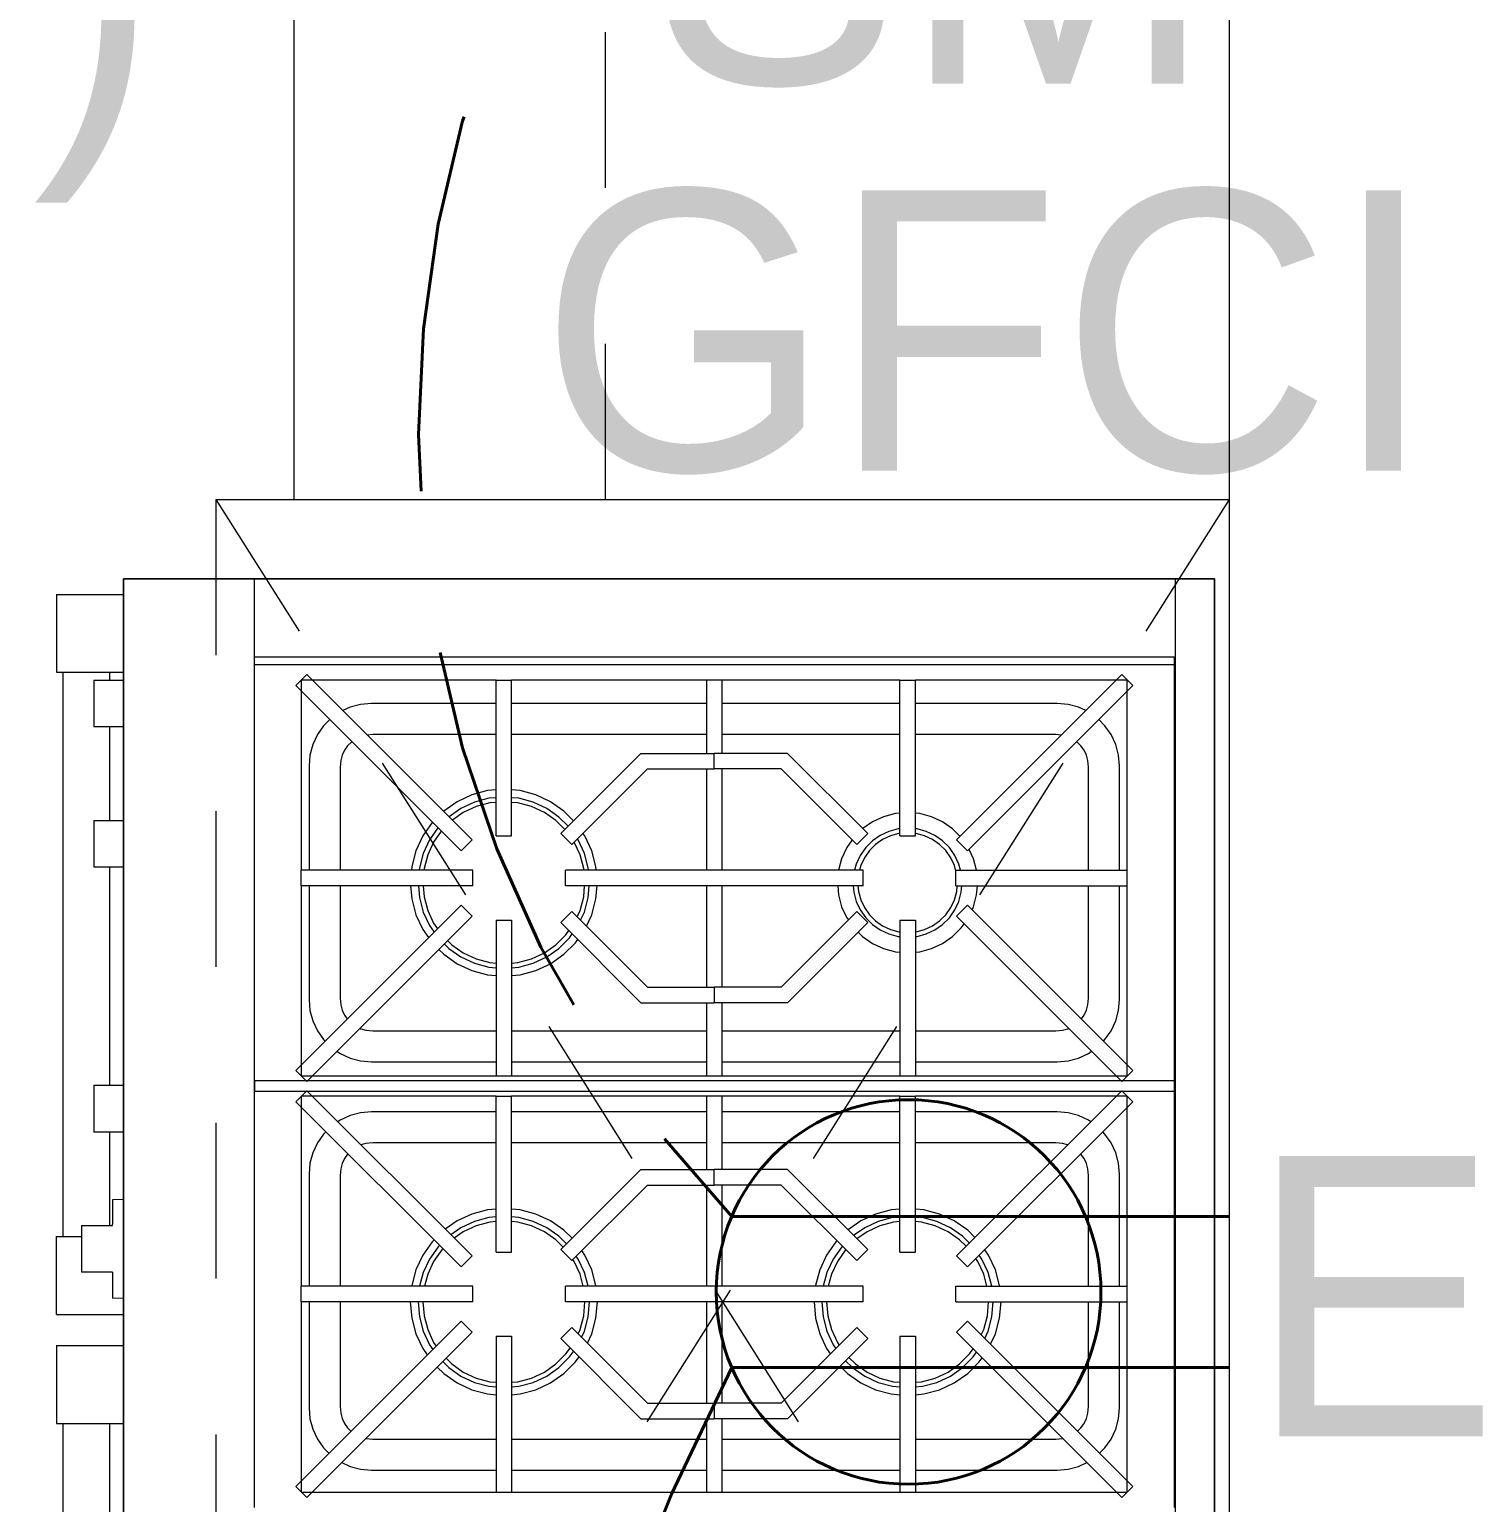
# Model space of a CAD drawing. Header units: metres. Extents: x 14 to 2416, y -346 to 476.
# Drawn here: x 45.782 to 46.714, y -154.247 to -153.301 of the extents above; entities that cross this region are included whole.
import ezdxf

# ---------------------------------------------------------------- set-up
doc = ezdxf.new("R2010")
doc.units = ezdxf.units.M
for name, pattern in [('0', [0]), ('CONTINUA', [0]), ('Dash Style-2', [0.694425, 0.48607, -0.208355]), ('DASHED', [0.75, 0.5, -0.25]), ('DASHED2', [0.375, 0.25, -0.125]), ('HIDDEN2', [0.1875, 0.125, -0.0625])]:
    doc.linetypes.add(name, pattern=pattern)
doc.layers.get('0').update_dxf_attribs({"linetype": '0', "lineweight": 20})
for name, color, linetype, lineweight in [('01a_Mobiliario', 250, 'Continuous', 0), ('A-ANNO-TEXT', 20, 'Continuous', 13), ('A-EQPM-OVHD', 253, 'DASHED2', 5), ('A-WALL', 250, 'Continuous', 20), ('baños', 251, 'Continuous', 0), ('E Salida TCorrientes', 24, 'CONTINUA', 40), ('E Tuberia Emp Piso', 24, 'Dash Style-2', 40), ('MOBILIARIOS', 252, 'Continuous', 0), ('PROYECCION', 9, 'DASHED', 0)]:
    doc.layers.add(name, color=color, linetype=linetype, lineweight=lineweight)
doc.styles.add('CENTURY GOTHIC', font='GOTHIC.TTF')
doc.styles.get("Standard").update_dxf_attribs({"font": 'arial.ttf', "height": 0.1875})

# ---------------------------------------------------------------- blocks, each defined once
blk = doc.blocks.new('PL BASE 1N NASAS 09')
at = {"layer": '01a_Mobiliario', "transparency": 33554684}
for p, q in [((-104.43107, -51.19972), (-104.43107, -52.36972)), ((-104.43107, -52.36972), (-103.83107, -52.36972))]:
    blk.add_line(p, q, dxfattribs=at)
at = {"layer": 'A-EQPM-OVHD', "linetype": 'HIDDEN2'}
blk.add_line((-104.23107, -52.36972), (-103.83107, -52.36972), dxfattribs=at)
at = {"layer": 'A-WALL'}
blk.add_line((-103.83107, -51.13972), (-103.83107, -54.9888), dxfattribs=at)
at = {"layer": 'PROYECCION', "color": 252, "linetype": 'DASHED', "ltscale": 0.1}
blk.add_line((-104.23107, -52.36972), (-104.23107, -51.19972), dxfattribs=at)
at = {"layer": 'baños', "linetype": 'Continuous'}
for tag, p in [('MODELNUMBER', (-121.6562, -54.82729)), ('TRADENAME', (-121.6562, -54.82733)), ('PRODUCT', (-121.6562, -54.82738)), ('MATERIAL', (-121.6562, -54.82742))]:
    blk.add_attdef(tag, p, '', height=0.0000254, rotation=359.99992, dxfattribs=at)
blk = doc.blocks.new('A$C3ed47c56')
at = {"layer": 'MOBILIARIOS'}
for p, q in [((0.043, 0.05092), (0.043, 0.98092)), ((0.043, 0.98092), (0.043, 0.05092)), ((0.718, 0.98092), (0.718, 0.05092)), ((0.743, 0.98092), (0.743, 0.05092)), ((0.743, 0.05092), (0.743, 0.98092)), ((0.004, 0.59292), (0.004, 0.91162)), ((0.034, 0.59292), (0.034, 0.74692)), ((0.127, 0.64692), (0.127, 0.37292)), ((0.717, 0.37292), (0.717, 0.64692)), ((0.15346, 0.63338), (0.16053, 0.64045)), ((0.25953, 0.52732), (0.15346, 0.63338)), ((0.157, 0.51492), (0.157, 0.63692)), ((0.157, 0.63692), (0.282, 0.63692)), ((0.2666, 0.53439), (0.16053, 0.64045)), ((0.282, 0.63692), (0.292, 0.63692)), ((0.282, 0.53692), (0.282, 0.63692)), ((0.292, 0.53692), (0.292, 0.63692)), ((0.292, 0.63692), (0.541, 0.63692)), ((0.417, 0.58992), (0.417, 0.63692)), ((0.427, 0.63692), (0.427, 0.58992)), ((0.541, 0.63692), (0.551, 0.63692)), ((0.541, 0.53692), (0.541, 0.63692)), ((0.551, 0.53692), (0.551, 0.63692)), ((0.551, 0.63692), (0.687, 0.63692)), ((0.5774, 0.53439), (0.68346, 0.64045)), ((0.58447, 0.52732), (0.69053, 0.63338)), ((0.69053, 0.63338), (0.68346, 0.64045)), ((0.687, 0.63692), (0.687, 0.51492)), ((0.18297, 0.61801), (0.18832, 0.62051)), ((0.18832, 0.62051), (0.19505, 0.62231)), ((0.19505, 0.62231), (0.202, 0.62292)), ((0.202, 0.62292), (0.282, 0.62292)), ((0.292, 0.62292), (0.417, 0.62292)), ((0.427, 0.62292), (0.541, 0.62292)), ((0.551, 0.62292), (0.642, 0.62292)), ((0.642, 0.62292), (0.64895, 0.62231)), ((0.64895, 0.62231), (0.65568, 0.62051)), ((0.65568, 0.62051), (0.66102, 0.61801)), ((0.16736, 0.60292), (0.17136, 0.60863)), ((0.17136, 0.60863), (0.17479, 0.61206)), ((0.66921, 0.61206), (0.67264, 0.60863)), ((0.67264, 0.60863), (0.67664, 0.60292)), ((0.16261, 0.58986), (0.16441, 0.5966)), ((0.16441, 0.5966), (0.16736, 0.60292)), ((0.18474, 0.59288), (0.18674, 0.59573)), ((0.18674, 0.59573), (0.18893, 0.59792)), ((0.19847, 0.60252), (0.19854, 0.60254)), ((0.19854, 0.60254), (0.20287, 0.60292)), ((0.20287, 0.60292), (0.282, 0.60292)), ((0.292, 0.60292), (0.417, 0.60292)), ((0.427, 0.60292), (0.541, 0.60292)), ((0.551, 0.60292), (0.64113, 0.60292)), ((0.64113, 0.60292), (0.64546, 0.60254)), ((0.64546, 0.60254), (0.64553, 0.60252)), ((0.65507, 0.59792), (0.65726, 0.59573)), ((0.65726, 0.59573), (0.65925, 0.59288)), ((0.67664, 0.60292), (0.67959, 0.5966)), ((0.67959, 0.5966), (0.68139, 0.58986)), ((0, 0.59292), (0.00029, 0.59292)), ((0, 0.54292), (0, 0.59292)), ((0.00029, 0.59292), (0.00115, 0.59292)), ((0.00115, 0.59292), (0.00254, 0.59292)), ((0.00254, 0.59292), (0.00444, 0.59292)), ((0.00444, 0.59292), (0.00679, 0.59292)), ((0.00679, 0.59292), (0.0095, 0.59292)), ((0.0095, 0.59292), (0.0125, 0.59292)), ((0.0125, 0.59292), (0.0157, 0.59292)), ((0.0157, 0.59292), (0.019, 0.59292)), ((0.019, 0.59292), (0.043, 0.59292)), ((0.162, 0.58292), (0.16261, 0.58986)), ((0.182, 0.58205), (0.18238, 0.58638)), ((0.18238, 0.58638), (0.18328, 0.58973)), ((0.18328, 0.58973), (0.18474, 0.59288)), ((0.32346, 0.53845), (0.37493, 0.58992)), ((0.37493, 0.58992), (0.422, 0.58992)), ((0.422, 0.57992), (0.422, 0.58992)), ((0.46907, 0.58992), (0.422, 0.58992)), ((0.52053, 0.53845), (0.46907, 0.58992)), ((0.65925, 0.59288), (0.66072, 0.58973)), ((0.66072, 0.58973), (0.66162, 0.58638)), ((0.66162, 0.58638), (0.662, 0.58205)), ((0.68139, 0.58986), (0.682, 0.58292)), ((0.162, 0.51492), (0.162, 0.58292)), ((0.182, 0.51492), (0.182, 0.58205)), ((0.33053, 0.53138), (0.37907, 0.57992)), ((0.37907, 0.57992), (0.422, 0.57992)), ((0.417, 0.51492), (0.417, 0.57992)), ((0.46493, 0.57992), (0.422, 0.57992)), ((0.427, 0.57992), (0.427, 0.51492)), ((0.51346, 0.53138), (0.46493, 0.57992)), ((0.662, 0.58205), (0.662, 0.51492)), ((0.682, 0.58292), (0.682, 0.51492)), ((0.257, 0.56688), (0.26648, 0.5713)), ((0.26648, 0.5713), (0.27658, 0.57401)), ((0.26819, 0.5666), (0.27745, 0.56908)), ((0.27658, 0.57401), (0.282, 0.57448)), ((0.27745, 0.56908), (0.282, 0.56948)), ((0.292, 0.57448), (0.29742, 0.57401)), ((0.292, 0.56948), (0.29655, 0.56908)), ((0.29655, 0.56908), (0.30581, 0.5666)), ((0.29742, 0.57401), (0.30752, 0.5713)), ((0.30752, 0.5713), (0.317, 0.56688)), ((0.516, 0.56688), (0.52548, 0.5713)), ((0.52548, 0.5713), (0.53558, 0.57401)), ((0.52719, 0.5666), (0.53645, 0.56908)), ((0.53558, 0.57401), (0.541, 0.57448)), ((0.53645, 0.56908), (0.541, 0.56948)), ((0.551, 0.57448), (0.55642, 0.57401)), ((0.551, 0.56948), (0.55555, 0.56908)), ((0.55555, 0.56908), (0.56481, 0.5666)), ((0.55642, 0.57401), (0.56652, 0.5713)), ((0.56652, 0.5713), (0.576, 0.56688)), ((0.24427, 0.55672), (0.24843, 0.56088)), ((0.24843, 0.56088), (0.257, 0.56688)), ((0.25165, 0.55705), (0.2595, 0.56255)), ((0.25357, 0.55475), (0.261, 0.55995)), ((0.2595, 0.56255), (0.26819, 0.5666)), ((0.261, 0.55995), (0.26921, 0.56378)), ((0.26921, 0.56378), (0.27797, 0.56613)), ((0.27797, 0.56613), (0.282, 0.56648)), ((0.292, 0.56648), (0.29603, 0.56613)), ((0.29603, 0.56613), (0.30478, 0.56378)), ((0.30478, 0.56378), (0.313, 0.55995)), ((0.30581, 0.5666), (0.3145, 0.56255)), ((0.313, 0.55995), (0.32042, 0.55475)), ((0.3145, 0.56255), (0.32235, 0.55705)), ((0.317, 0.56688), (0.32557, 0.56088)), ((0.32557, 0.56088), (0.33296, 0.55349)), ((0.50277, 0.55622), (0.50743, 0.56088)), ((0.50743, 0.56088), (0.516, 0.56688)), ((0.51065, 0.55705), (0.5185, 0.56255)), ((0.51257, 0.55475), (0.52, 0.55995)), ((0.5185, 0.56255), (0.52719, 0.5666)), ((0.52, 0.55995), (0.52821, 0.56378)), ((0.52821, 0.56378), (0.53697, 0.56613)), ((0.53697, 0.56613), (0.541, 0.56648)), ((0.551, 0.56648), (0.55503, 0.56613)), ((0.55503, 0.56613), (0.56378, 0.56378)), ((0.56378, 0.56378), (0.572, 0.55995)), ((0.56481, 0.5666), (0.5735, 0.56255)), ((0.572, 0.55995), (0.57942, 0.55475)), ((0.5735, 0.56255), (0.58135, 0.55705)), ((0.576, 0.56688), (0.58457, 0.56088)), ((0.58457, 0.56088), (0.59196, 0.55349)), ((0.23504, 0.54492), (0.23788, 0.54897)), ((0.24779, 0.5532), (0.25165, 0.55705)), ((0.24991, 0.55108), (0.25357, 0.55475)), ((0.32042, 0.55475), (0.32683, 0.54834)), ((0.32235, 0.55705), (0.32913, 0.55027)), ((0.32683, 0.54834), (0.32952, 0.54451)), ((0.32913, 0.55027), (0.33166, 0.54666)), ((0.33296, 0.55349), (0.33524, 0.55023)), ((0.49404, 0.54492), (0.49646, 0.54838)), ((0.50629, 0.5527), (0.51065, 0.55705)), ((0.50841, 0.55058), (0.51257, 0.55475)), ((0.57942, 0.55475), (0.58583, 0.54834)), ((0.58135, 0.55705), (0.58813, 0.55027)), ((0.58583, 0.54834), (0.58811, 0.5451)), ((0.58813, 0.55027), (0.59025, 0.54724)), ((0.59196, 0.55349), (0.59383, 0.55082)), ((0, 0.54292), (0.00029, 0.54292)), ((0.00029, 0.54292), (0.00115, 0.54292)), ((0.00115, 0.54292), (0.00254, 0.54292)), ((0.00254, 0.54292), (0.00444, 0.54292)), ((0.00444, 0.54292), (0.00679, 0.54292)), ((0.00679, 0.54292), (0.0095, 0.54292)), ((0.0095, 0.54292), (0.0125, 0.54292)), ((0.0125, 0.54292), (0.0157, 0.54292)), ((0.0157, 0.54292), (0.019, 0.54292)), ((0.019, 0.54292), (0.043, 0.54292)), ((0.23062, 0.53544), (0.23504, 0.54492)), ((0.23532, 0.53373), (0.23937, 0.54242)), ((0.23814, 0.5327), (0.24197, 0.54092)), ((0.23937, 0.54242), (0.24145, 0.5454)), ((0.24197, 0.54092), (0.2436, 0.54325)), ((0.34059, 0.54143), (0.34338, 0.53544)), ((0.48962, 0.53544), (0.49404, 0.54492)), ((0.49432, 0.53373), (0.49837, 0.54242)), ((0.49714, 0.5327), (0.50097, 0.54092)), ((0.49837, 0.54242), (0.50004, 0.54481)), ((0.50097, 0.54092), (0.50219, 0.54266)), ((0.59927, 0.54212), (0.60238, 0.53544)), ((0.22791, 0.52534), (0.23062, 0.53544)), ((0.23283, 0.52447), (0.23532, 0.53373)), ((0.23579, 0.52395), (0.23814, 0.5327)), ((0.25953, 0.52732), (0.2666, 0.53439)), ((0.282, 0.53692), (0.292, 0.53692)), ((0.33053, 0.53138), (0.32346, 0.53845)), ((0.33459, 0.53544), (0.33586, 0.5327)), ((0.33586, 0.5327), (0.33821, 0.52395)), ((0.33684, 0.53769), (0.33868, 0.53373)), ((0.33868, 0.53373), (0.34116, 0.52447)), ((0.34338, 0.53544), (0.34609, 0.52534)), ((0.48691, 0.52534), (0.48962, 0.53544)), ((0.49183, 0.52447), (0.49432, 0.53373)), ((0.49479, 0.52395), (0.49714, 0.5327)), ((0.51346, 0.53138), (0.52053, 0.53845)), ((0.541, 0.53692), (0.551, 0.53692)), ((0.58447, 0.52732), (0.5774, 0.53439)), ((0.59327, 0.53612), (0.59486, 0.5327)), ((0.59486, 0.5327), (0.59721, 0.52395)), ((0.59552, 0.53837), (0.59768, 0.53373)), ((0.59768, 0.53373), (0.60016, 0.52447)), ((0.60238, 0.53544), (0.60509, 0.52534)), ((0, 0.52292), (0.00029, 0.52292)), ((0, 0.52292), (0, 0.47292)), ((0.00029, 0.52292), (0.00115, 0.52292)), ((0.00115, 0.52292), (0.00254, 0.52292)), ((0.00254, 0.52292), (0.00444, 0.52292)), ((0.00444, 0.52292), (0.00679, 0.52292)), ((0.00679, 0.52292), (0.0095, 0.52292)), ((0.0095, 0.52292), (0.0125, 0.52292)), ((0.0125, 0.52292), (0.0157, 0.52292)), ((0.0157, 0.52292), (0.019, 0.52292)), ((0.019, 0.52292), (0.043, 0.52292)), ((0.227, 0.51492), (0.22791, 0.52534)), ((0.232, 0.51492), (0.23283, 0.52447)), ((0.235, 0.51492), (0.23579, 0.52395)), ((0.33821, 0.52395), (0.339, 0.51492)), ((0.34116, 0.52447), (0.342, 0.51492)), ((0.34609, 0.52534), (0.347, 0.51492)), ((0.486, 0.51492), (0.48691, 0.52534)), ((0.491, 0.51492), (0.49183, 0.52447)), ((0.494, 0.51492), (0.49479, 0.52395)), ((0.59721, 0.52395), (0.598, 0.51492)), ((0.60016, 0.52447), (0.601, 0.51492)), ((0.60509, 0.52534), (0.606, 0.51492)), ((0.043, 0.51269), (0.036, 0.51249)), ((0.036, 0.51201), (0.036, 0.51249)), ((0.036, 0.51059), (0.036, 0.51201)), ((0.036, 0.50826), (0.036, 0.51059)), ((0.157, 0.51492), (0.157, 0.50492)), ((0.267, 0.51492), (0.157, 0.51492)), ((0.267, 0.51492), (0.267, 0.50492)), ((0.3265, 0.51492), (0.3265, 0.50492)), ((0.417, 0.51492), (0.3265, 0.51492)), ((0.427, 0.51492), (0.417, 0.51492)), ((0.5175, 0.51492), (0.427, 0.51492)), ((0.5175, 0.51492), (0.5175, 0.50492)), ((0.577, 0.51492), (0.577, 0.50492)), ((0.577, 0.51492), (0.687, 0.51492)), ((0.687, 0.51492), (0.687, 0.50492)), ((0.036, 0.5051), (0.036, 0.50826)), ((0.036, 0.50121), (0.036, 0.5051)), ((0.036, 0.4967), (0.036, 0.50121)), ((0.267, 0.50492), (0.157, 0.50492)), ((0.157, 0.38292), (0.157, 0.50492)), ((0.162, 0.43292), (0.162, 0.50492)), ((0.182, 0.43379), (0.182, 0.50492)), ((0.22791, 0.5045), (0.22787, 0.50492)), ((0.23062, 0.4944), (0.22791, 0.5045)), ((0.23532, 0.49611), (0.23296, 0.50492)), ((0.23814, 0.49713), (0.23605, 0.50492)), ((0.417, 0.50492), (0.3265, 0.50492)), ((0.33795, 0.50492), (0.33586, 0.49713)), ((0.34104, 0.50492), (0.33868, 0.49611)), ((0.34609, 0.5045), (0.34338, 0.4944)), ((0.34612, 0.50492), (0.34609, 0.5045)), ((0.427, 0.50492), (0.417, 0.50492)), ((0.417, 0.43992), (0.417, 0.50492)), ((0.5175, 0.50492), (0.427, 0.50492)), ((0.427, 0.50492), (0.427, 0.43992)), ((0.48691, 0.5045), (0.48687, 0.50492)), ((0.48962, 0.4944), (0.48691, 0.5045)), ((0.49432, 0.49611), (0.49196, 0.50492)), ((0.49714, 0.49713), (0.49505, 0.50492)), ((0.577, 0.50492), (0.687, 0.50492)), ((0.59695, 0.50492), (0.59486, 0.49713)), ((0.60004, 0.50492), (0.59768, 0.49611)), ((0.60509, 0.5045), (0.60238, 0.4944)), ((0.60512, 0.50492), (0.60509, 0.5045)), ((0.662, 0.50492), (0.662, 0.43379)), ((0.682, 0.50492), (0.682, 0.43292)), ((0.687, 0.50492), (0.687, 0.38292)), ((0.016, 0.49152), (0.016, 0.49592)), ((0.036, 0.49592), (0.016, 0.49592)), ((0.036, 0.49592), (0.036, 0.4967)), ((0.25953, 0.49252), (0.15346, 0.38645)), ((0.23504, 0.48492), (0.23062, 0.4944)), ((0.23937, 0.48742), (0.23532, 0.49611)), ((0.24197, 0.48892), (0.23814, 0.49713)), ((0.25953, 0.49252), (0.2666, 0.48545)), ((0.33586, 0.49713), (0.33203, 0.48892)), ((0.33868, 0.49611), (0.33463, 0.48742)), ((0.34338, 0.4944), (0.33896, 0.48492)), ((0.49404, 0.48492), (0.48962, 0.4944)), ((0.49837, 0.48742), (0.49432, 0.49611)), ((0.50097, 0.48892), (0.49714, 0.49713)), ((0.58447, 0.49252), (0.5774, 0.48545)), ((0.58447, 0.49252), (0.69053, 0.38645)), ((0.59486, 0.49713), (0.59103, 0.48892)), ((0.59768, 0.49611), (0.59363, 0.48742)), ((0.60238, 0.4944), (0.59796, 0.48492)), ((0.016, 0.4863), (0.016, 0.49152)), ((0.016, 0.48092), (0.016, 0.4863)), ((0.2666, 0.48545), (0.16053, 0.37938)), ((0.24104, 0.47635), (0.23504, 0.48492)), ((0.24487, 0.47957), (0.23937, 0.48742)), ((0.24717, 0.48149), (0.24197, 0.48892)), ((0.282, 0.48292), (0.292, 0.48292)), ((0.282, 0.48292), (0.282, 0.38292)), ((0.292, 0.48292), (0.292, 0.38292)), ((0.33053, 0.48845), (0.32346, 0.48138)), ((0.33053, 0.48845), (0.37907, 0.43992)), ((0.33203, 0.48892), (0.33122, 0.48776)), ((0.33463, 0.48742), (0.33337, 0.48562)), ((0.33896, 0.48492), (0.33695, 0.48204)), ((0.51346, 0.48845), (0.46493, 0.43992)), ((0.50004, 0.47635), (0.49404, 0.48492)), ((0.50387, 0.47957), (0.49837, 0.48742)), ((0.50617, 0.48149), (0.50097, 0.48892)), ((0.51346, 0.48845), (0.52053, 0.48138)), ((0.541, 0.48292), (0.551, 0.48292)), ((0.541, 0.48292), (0.541, 0.38292)), ((0.551, 0.48292), (0.551, 0.38292)), ((0.5774, 0.48545), (0.68346, 0.37938)), ((0.59103, 0.48892), (0.58981, 0.48718)), ((0.59363, 0.48742), (0.59196, 0.48503)), ((0.59796, 0.48492), (0.59553, 0.48145)), ((0, 0.47292), (0.00029, 0.47292)), ((0.00029, 0.47292), (0.00115, 0.47292)), ((0.00115, 0.47292), (0.00254, 0.47292)), ((0.00254, 0.47292), (0.00444, 0.47292)), ((0.004, 0.11092), (0.004, 0.47292)), ((0.00444, 0.47292), (0.00679, 0.47292)), ((0.00679, 0.47292), (0.0095, 0.47292)), ((0.0095, 0.47292), (0.0125, 0.47292)), ((0.0125, 0.47292), (0.0157, 0.47292)), ((0.0157, 0.47292), (0.016, 0.47292)), ((0.016, 0.47554), (0.016, 0.48092)), ((0.016, 0.47032), (0.016, 0.47554)), ((0.2422, 0.47519), (0.24104, 0.47635)), ((0.24572, 0.47871), (0.24487, 0.47957)), ((0.24783, 0.48082), (0.24717, 0.48149)), ((0.261, 0.46989), (0.25514, 0.47399)), ((0.32042, 0.47508), (0.313, 0.46989)), ((0.32235, 0.47279), (0.3145, 0.46729)), ((0.32509, 0.47975), (0.32042, 0.47508)), ((0.32721, 0.47764), (0.32235, 0.47279)), ((0.32346, 0.48138), (0.37493, 0.42992)), ((0.33073, 0.47412), (0.32557, 0.46896)), ((0.52053, 0.48138), (0.46907, 0.42992)), ((0.5007, 0.47569), (0.50004, 0.47635)), ((0.50422, 0.47921), (0.50387, 0.47957)), ((0.50633, 0.48132), (0.50617, 0.48149)), ((0.52, 0.46989), (0.51355, 0.4744)), ((0.57942, 0.47508), (0.572, 0.46989)), ((0.58135, 0.47279), (0.5735, 0.46729)), ((0.58359, 0.47925), (0.57942, 0.47508)), ((0.58571, 0.47714), (0.58135, 0.47279)), ((0.58923, 0.47362), (0.58457, 0.46896)), ((0.016, 0.46592), (0.016, 0.47032)), ((0.016, 0.46592), (0.036, 0.46592)), ((0.034, 0.40592), (0.034, 0.46592)), ((0.036, 0.46592), (0.036, 0.46513)), ((0.036, 0.46063), (0.036, 0.46513)), ((0.257, 0.46296), (0.24942, 0.46827)), ((0.2595, 0.46729), (0.25299, 0.47184)), ((0.26819, 0.46324), (0.2595, 0.46729)), ((0.26921, 0.46605), (0.261, 0.46989)), ((0.27745, 0.46075), (0.26819, 0.46324)), ((0.27797, 0.46371), (0.26921, 0.46605)), ((0.282, 0.46336), (0.27797, 0.46371)), ((0.29603, 0.46371), (0.292, 0.46336)), ((0.30478, 0.46605), (0.29603, 0.46371)), ((0.30581, 0.46324), (0.29655, 0.46075)), ((0.313, 0.46989), (0.30478, 0.46605)), ((0.3145, 0.46729), (0.30581, 0.46324)), ((0.32557, 0.46896), (0.317, 0.46296)), ((0.516, 0.46296), (0.50783, 0.46868)), ((0.5185, 0.46729), (0.51141, 0.47225)), ((0.52719, 0.46324), (0.5185, 0.46729)), ((0.52821, 0.46605), (0.52, 0.46989)), ((0.53645, 0.46075), (0.52719, 0.46324)), ((0.53697, 0.46371), (0.52821, 0.46605)), ((0.541, 0.46336), (0.53697, 0.46371)), ((0.55503, 0.46371), (0.551, 0.46336)), ((0.56378, 0.46605), (0.55503, 0.46371)), ((0.56481, 0.46324), (0.55555, 0.46075)), ((0.572, 0.46989), (0.56378, 0.46605)), ((0.5735, 0.46729), (0.56481, 0.46324)), ((0.58457, 0.46896), (0.576, 0.46296)), ((0.036, 0.45673), (0.036, 0.46063)), ((0.036, 0.45358), (0.036, 0.45673)), ((0.26648, 0.45854), (0.257, 0.46296)), ((0.27658, 0.45583), (0.26648, 0.45854)), ((0.282, 0.45536), (0.27658, 0.45583)), ((0.282, 0.46036), (0.27745, 0.46075)), ((0.29655, 0.46075), (0.292, 0.46036)), ((0.29742, 0.45583), (0.292, 0.45536)), ((0.30752, 0.45854), (0.29742, 0.45583)), ((0.317, 0.46296), (0.30752, 0.45854)), ((0.52548, 0.45854), (0.516, 0.46296)), ((0.53558, 0.45583), (0.52548, 0.45854)), ((0.541, 0.45536), (0.53558, 0.45583)), ((0.541, 0.46036), (0.53645, 0.46075)), ((0.55555, 0.46075), (0.551, 0.46036)), ((0.55642, 0.45583), (0.551, 0.45536)), ((0.56652, 0.45854), (0.55642, 0.45583)), ((0.576, 0.46296), (0.56652, 0.45854)), ((0.036, 0.45125), (0.036, 0.45358)), ((0.036, 0.44983), (0.036, 0.45125)), ((0.036, 0.44935), (0.036, 0.44983)), ((0.043, 0.44915), (0.036, 0.44935)), ((0.37907, 0.43992), (0.422, 0.43992)), ((0.422, 0.43992), (0.422, 0.42992)), ((0.46493, 0.43992), (0.422, 0.43992)), ((0.16261, 0.42597), (0.162, 0.43292)), ((0.16441, 0.41924), (0.16261, 0.42597)), ((0.18238, 0.42946), (0.182, 0.43379)), ((0.18328, 0.4261), (0.18238, 0.42946)), ((0.18474, 0.42296), (0.18328, 0.4261)), ((0.37493, 0.42992), (0.422, 0.42992)), ((0.417, 0.38292), (0.417, 0.42992)), ((0.46907, 0.42992), (0.422, 0.42992)), ((0.427, 0.42992), (0.427, 0.38292)), ((0.66072, 0.4261), (0.65925, 0.42296)), ((0.66162, 0.42946), (0.66072, 0.4261)), ((0.662, 0.43379), (0.66162, 0.42946)), ((0.68139, 0.42597), (0.67959, 0.41924)), ((0.682, 0.43292), (0.68139, 0.42597)), ((0.16736, 0.41292), (0.16441, 0.41924)), ((0.18674, 0.42011), (0.18474, 0.42296)), ((0.18693, 0.41992), (0.18674, 0.42011)), ((0.65726, 0.42011), (0.65707, 0.41992)), ((0.65925, 0.42296), (0.65726, 0.42011)), ((0.67959, 0.41924), (0.67664, 0.41292)), ((0.17136, 0.40721), (0.16736, 0.41292)), ((0.17279, 0.40578), (0.17136, 0.40721)), ((0.19854, 0.4133), (0.19531, 0.41416)), ((0.20287, 0.41292), (0.19854, 0.4133)), ((0.282, 0.41292), (0.20287, 0.41292)), ((0.417, 0.41292), (0.292, 0.41292)), ((0.541, 0.41292), (0.427, 0.41292)), ((0.64113, 0.41292), (0.551, 0.41292)), ((0.64546, 0.4133), (0.64113, 0.41292)), ((0.64868, 0.41416), (0.64546, 0.4133)), ((0.67264, 0.40721), (0.67121, 0.40578)), ((0.67664, 0.41292), (0.67264, 0.40721)), ((0.024, 0.40152), (0.024, 0.40592)), ((0.043, 0.40592), (0.024, 0.40592)), ((0.024, 0.3963), (0.024, 0.40152)), ((0.182, 0.39828), (0.18049, 0.39934)), ((0.18832, 0.39533), (0.182, 0.39828)), ((0.662, 0.39828), (0.65568, 0.39533)), ((0.66351, 0.39934), (0.662, 0.39828)), ((0.024, 0.39092), (0.024, 0.3963)), ((0.024, 0.38554), (0.024, 0.39092)), ((0.19505, 0.39353), (0.18832, 0.39533)), ((0.202, 0.39292), (0.19505, 0.39353)), ((0.282, 0.39292), (0.202, 0.39292)), ((0.417, 0.39292), (0.292, 0.39292)), ((0.541, 0.39292), (0.427, 0.39292)), ((0.642, 0.39292), (0.551, 0.39292)), ((0.64895, 0.39353), (0.642, 0.39292)), ((0.65568, 0.39533), (0.64895, 0.39353)), ((0.024, 0.38032), (0.024, 0.38554)), ((0.024, 0.37592), (0.024, 0.38032)), ((0.717, 0.37992), (0.127, 0.37992)), ((0.127, 0.37992), (0.127, 0.10592)), ((0.127, 0.37292), (0.127, 0.37992)), ((0.15346, 0.38645), (0.16053, 0.37938)), ((0.282, 0.38292), (0.157, 0.38292)), ((0.282, 0.38292), (0.292, 0.38292)), ((0.541, 0.38292), (0.292, 0.38292)), ((0.541, 0.38292), (0.551, 0.38292)), ((0.687, 0.38292), (0.551, 0.38292)), ((0.69053, 0.38645), (0.68346, 0.37938)), ((0.717, 0.37292), (0.717, 0.38492)), ((0.717, 0.37992), (0.717, 0.38492)), ((0.717, 0.10592), (0.717, 0.37992)), ((0.024, 0.37592), (0.043, 0.37592)), ((0.034, 0.23592), (0.034, 0.37592)), ((0.127, 0.37292), (0.667, 0.37292)), ((0.15346, 0.36638), (0.16053, 0.37345)), ((0.157, 0.24792), (0.157, 0.36992)), ((0.157, 0.36992), (0.282, 0.36992)), ((0.2666, 0.26739), (0.16053, 0.37345)), ((0.282, 0.36992), (0.292, 0.36992)), ((0.282, 0.26992), (0.282, 0.36992)), ((0.292, 0.26992), (0.292, 0.36992)), ((0.292, 0.36992), (0.541, 0.36992)), ((0.417, 0.32292), (0.417, 0.36992)), ((0.427, 0.36992), (0.427, 0.32292)), ((0.541, 0.36992), (0.551, 0.36992)), ((0.541, 0.26992), (0.541, 0.36992)), ((0.551, 0.26992), (0.551, 0.36992)), ((0.551, 0.36992), (0.687, 0.36992)), ((0.5774, 0.26739), (0.68346, 0.37345)), ((0.667, 0.37292), (0.717, 0.37292)), ((0.69053, 0.36638), (0.68346, 0.37345)), ((0.687, 0.36992), (0.687, 0.24792)), ((0.25953, 0.26032), (0.15346, 0.36638)), ((0.18832, 0.35851), (0.19505, 0.36031)), ((0.19505, 0.36031), (0.202, 0.36092)), ((0.202, 0.36092), (0.282, 0.36092)), ((0.292, 0.36092), (0.417, 0.36092)), ((0.427, 0.36092), (0.541, 0.36092)), ((0.551, 0.36092), (0.642, 0.36092)), ((0.58447, 0.26032), (0.69053, 0.36638)), ((0.642, 0.36092), (0.64895, 0.36031)), ((0.64895, 0.36031), (0.65568, 0.35851)), ((0.1799, 0.35409), (0.182, 0.35556)), ((0.182, 0.35556), (0.18832, 0.35851)), ((0.65568, 0.35851), (0.662, 0.35556)), ((0.662, 0.35556), (0.6641, 0.35409)), ((0.16441, 0.3346), (0.16736, 0.34092)), ((0.16736, 0.34092), (0.17136, 0.34663)), ((0.17136, 0.34663), (0.17229, 0.34756)), ((0.19519, 0.33964), (0.19854, 0.34054)), ((0.19854, 0.34054), (0.20287, 0.34092)), ((0.20287, 0.34092), (0.282, 0.34092)), ((0.292, 0.34092), (0.417, 0.34092)), ((0.427, 0.34092), (0.541, 0.34092)), ((0.551, 0.34092), (0.64113, 0.34092)), ((0.64113, 0.34092), (0.64546, 0.34054)), ((0.64546, 0.34054), (0.64881, 0.33964)), ((0.67171, 0.34756), (0.67264, 0.34663)), ((0.67264, 0.34663), (0.67664, 0.34092)), ((0.67664, 0.34092), (0.67959, 0.3346)), ((0.16261, 0.32786), (0.16441, 0.3346)), ((0.18328, 0.32773), (0.18474, 0.33088)), ((0.18474, 0.33088), (0.18648, 0.33336)), ((0.19461, 0.33937), (0.19519, 0.33964)), ((0.64881, 0.33964), (0.64938, 0.33937)), ((0.65752, 0.33336), (0.65925, 0.33088)), ((0.65925, 0.33088), (0.66072, 0.32773)), ((0.67959, 0.3346), (0.68139, 0.32786)), ((0.162, 0.32092), (0.16261, 0.32786)), ((0.182, 0.32005), (0.18238, 0.32438)), ((0.18238, 0.32438), (0.18328, 0.32773)), ((0.32346, 0.27145), (0.37493, 0.32292)), ((0.37493, 0.32292), (0.422, 0.32292)), ((0.46907, 0.32292), (0.422, 0.32292)), ((0.422, 0.31292), (0.422, 0.32292)), ((0.52053, 0.27145), (0.46907, 0.32292)), ((0.66072, 0.32773), (0.66162, 0.32438)), ((0.66162, 0.32438), (0.662, 0.32005)), ((0.68139, 0.32786), (0.682, 0.32092)), ((0.162, 0.24792), (0.162, 0.32092)), ((0.182, 0.24792), (0.182, 0.32005)), ((0.33053, 0.26438), (0.37907, 0.31292)), ((0.37907, 0.31292), (0.422, 0.31292)), ((0.417, 0.24792), (0.417, 0.31292)), ((0.46493, 0.31292), (0.422, 0.31292)), ((0.427, 0.31292), (0.427, 0.24792)), ((0.51346, 0.26438), (0.46493, 0.31292)), ((0.662, 0.32005), (0.662, 0.24792)), ((0.682, 0.32092), (0.682, 0.24792)), ((0.26648, 0.3023), (0.27658, 0.30501)), ((0.27658, 0.30501), (0.282, 0.30548)), ((0.292, 0.30548), (0.29742, 0.30501)), ((0.29742, 0.30501), (0.30752, 0.3023)), ((0.24843, 0.29188), (0.257, 0.29788)), ((0.25165, 0.28805), (0.2595, 0.29355)), ((0.257, 0.29788), (0.26648, 0.3023)), ((0.2595, 0.29355), (0.26819, 0.2976)), ((0.261, 0.29095), (0.26921, 0.29478)), ((0.26819, 0.2976), (0.27745, 0.30008)), ((0.26921, 0.29478), (0.27797, 0.29713)), ((0.27745, 0.30008), (0.282, 0.30048)), ((0.27797, 0.29713), (0.282, 0.29748)), ((0.292, 0.30048), (0.29655, 0.30008)), ((0.292, 0.29748), (0.29603, 0.29713)), ((0.29603, 0.29713), (0.30478, 0.29478)), ((0.29655, 0.30008), (0.30581, 0.2976)), ((0.30478, 0.29478), (0.313, 0.29095)), ((0.30581, 0.2976), (0.3145, 0.29355)), ((0.30752, 0.3023), (0.317, 0.29788)), ((0.3145, 0.29355), (0.32235, 0.28805)), ((0.317, 0.29788), (0.32557, 0.29188)), ((0.24527, 0.28872), (0.24843, 0.29188)), ((0.24879, 0.2852), (0.25165, 0.28805)), ((0.25091, 0.28308), (0.25357, 0.28575)), ((0.25357, 0.28575), (0.261, 0.29095)), ((0.313, 0.29095), (0.32042, 0.28575)), ((0.32042, 0.28575), (0.32683, 0.27934)), ((0.32235, 0.28805), (0.32913, 0.28127)), ((0.32557, 0.29188), (0.33296, 0.28449)), ((0.33296, 0.28449), (0.33442, 0.28241)), ((0.51707, 0.28039), (0.5235, 0.28489)), ((0.5235, 0.28489), (0.53061, 0.28821)), ((0.53061, 0.28821), (0.53819, 0.29024)), ((0.53819, 0.29024), (0.541, 0.29048)), ((0.551, 0.29048), (0.55381, 0.29024)), ((0.55381, 0.29024), (0.56139, 0.28821)), ((0.56139, 0.28821), (0.5685, 0.28489)), ((0.5685, 0.28489), (0.57492, 0.28039)), ((0.23062, 0.26644), (0.23504, 0.27592)), ((0.23504, 0.27592), (0.2387, 0.28115)), ((0.23937, 0.27342), (0.24228, 0.27757)), ((0.24197, 0.27192), (0.24442, 0.27543)), ((0.32683, 0.27934), (0.32869, 0.27669)), ((0.32913, 0.28127), (0.33084, 0.27883)), ((0.51434, 0.27765), (0.51707, 0.28039)), ((0.5235, 0.27273), (0.5285, 0.27623)), ((0.5285, 0.27623), (0.53403, 0.27881)), ((0.53, 0.27363), (0.53505, 0.27599)), ((0.53403, 0.27881), (0.53992, 0.28039)), ((0.53505, 0.27599), (0.54044, 0.27743)), ((0.53992, 0.28039), (0.541, 0.28048)), ((0.54044, 0.27743), (0.541, 0.27748)), ((0.551, 0.28048), (0.55208, 0.28039)), ((0.551, 0.27748), (0.55156, 0.27743)), ((0.55156, 0.27743), (0.55694, 0.27599)), ((0.55208, 0.28039), (0.55797, 0.27881)), ((0.55694, 0.27599), (0.562, 0.27363)), ((0.55797, 0.27881), (0.5635, 0.27623)), ((0.5635, 0.27623), (0.5685, 0.27273)), ((0.57492, 0.28039), (0.58047, 0.27484)), ((0.58047, 0.27484), (0.58228, 0.27227)), ((0.22791, 0.25634), (0.23062, 0.26644)), ((0.23283, 0.25547), (0.23532, 0.26473)), ((0.23532, 0.26473), (0.23937, 0.27342)), ((0.23814, 0.2637), (0.24197, 0.27192)), ((0.25953, 0.26032), (0.2666, 0.26739)), ((0.282, 0.26992), (0.292, 0.26992)), ((0.33053, 0.26438), (0.32346, 0.27145)), ((0.33395, 0.2678), (0.33586, 0.2637)), ((0.3362, 0.27005), (0.33868, 0.26473)), ((0.33868, 0.26473), (0.34116, 0.25547)), ((0.33995, 0.2738), (0.34338, 0.26644)), ((0.34338, 0.26644), (0.34609, 0.25634)), ((0.50371, 0.26131), (0.50703, 0.26842)), ((0.50703, 0.26842), (0.50802, 0.26983)), ((0.51346, 0.26438), (0.52053, 0.27145)), ((0.51569, 0.26342), (0.51919, 0.26842)), ((0.51829, 0.26192), (0.52149, 0.26649)), ((0.51919, 0.26842), (0.5235, 0.27273)), ((0.52149, 0.26649), (0.52543, 0.27043)), ((0.52543, 0.27043), (0.53, 0.27363)), ((0.541, 0.26992), (0.551, 0.26992)), ((0.562, 0.27363), (0.56657, 0.27043)), ((0.56657, 0.27043), (0.57051, 0.26649)), ((0.5685, 0.27273), (0.57281, 0.26842)), ((0.57051, 0.26649), (0.57371, 0.26192)), ((0.57281, 0.26842), (0.57631, 0.26342)), ((0.58447, 0.26032), (0.5774, 0.26739)), ((0.22717, 0.24792), (0.22791, 0.25634)), ((0.23217, 0.24792), (0.23283, 0.25547)), ((0.23579, 0.25495), (0.23814, 0.2637)), ((0.33586, 0.2637), (0.33821, 0.25495)), ((0.34116, 0.25547), (0.34182, 0.24792)), ((0.34609, 0.25634), (0.34682, 0.24792)), ((0.50168, 0.25373), (0.50371, 0.26131)), ((0.51153, 0.252), (0.51311, 0.25789)), ((0.51311, 0.25789), (0.51569, 0.26342)), ((0.51449, 0.25148), (0.51593, 0.25686)), ((0.51593, 0.25686), (0.51829, 0.26192)), ((0.57371, 0.26192), (0.57607, 0.25686)), ((0.57607, 0.25686), (0.57751, 0.25148)), ((0.57631, 0.26342), (0.57889, 0.25789)), ((0.57889, 0.25789), (0.58047, 0.252)), ((0.58739, 0.26324), (0.58829, 0.26131)), ((0.58829, 0.26131), (0.59032, 0.25373)), ((0.157, 0.24792), (0.157, 0.23792)), ((0.267, 0.24792), (0.157, 0.24792)), ((0.23517, 0.24792), (0.23579, 0.25495)), ((0.267, 0.24792), (0.267, 0.23792)), ((0.3265, 0.24792), (0.3265, 0.23792)), ((0.417, 0.24792), (0.3265, 0.24792)), ((0.33821, 0.25495), (0.33882, 0.24792)), ((0.427, 0.24792), (0.417, 0.24792)), ((0.5175, 0.24792), (0.427, 0.24792)), ((0.50117, 0.24792), (0.50168, 0.25373)), ((0.51117, 0.24792), (0.51153, 0.252)), ((0.51417, 0.24792), (0.51449, 0.25148)), ((0.5175, 0.24792), (0.5175, 0.23792)), ((0.577, 0.24792), (0.577, 0.23792)), ((0.577, 0.24792), (0.687, 0.24792)), ((0.57751, 0.25148), (0.57782, 0.24792)), ((0.58047, 0.252), (0.58082, 0.24792)), ((0.59032, 0.25373), (0.59082, 0.24792)), ((0.687, 0.24792), (0.687, 0.23792)), ((0.267, 0.23792), (0.157, 0.23792)), ((0.157, 0.11592), (0.157, 0.23792)), ((0.162, 0.17092), (0.162, 0.23792)), ((0.182, 0.17179), (0.182, 0.23792)), ((0.22791, 0.2355), (0.2277, 0.23792)), ((0.23283, 0.23637), (0.2327, 0.23792)), ((0.23532, 0.22711), (0.23283, 0.23637)), ((0.23579, 0.23689), (0.2357, 0.23792)), ((0.23814, 0.22813), (0.23579, 0.23689)), ((0.417, 0.23792), (0.3265, 0.23792)), ((0.33821, 0.23689), (0.33586, 0.22813)), ((0.3383, 0.23792), (0.33821, 0.23689)), ((0.34116, 0.23637), (0.33868, 0.22711)), ((0.3413, 0.23792), (0.34116, 0.23637)), ((0.3463, 0.23792), (0.34609, 0.2355)), ((0.427, 0.23792), (0.417, 0.23792)), ((0.417, 0.17292), (0.417, 0.23792)), ((0.5175, 0.23792), (0.427, 0.23792)), ((0.427, 0.23792), (0.427, 0.17292)), ((0.50371, 0.23053), (0.50173, 0.23792)), ((0.51311, 0.23395), (0.51205, 0.23792)), ((0.51593, 0.23497), (0.51514, 0.23792)), ((0.577, 0.23844), (0.57607, 0.23497)), ((0.577, 0.23792), (0.687, 0.23792)), ((0.57995, 0.23792), (0.57889, 0.23395)), ((0.59027, 0.23792), (0.58829, 0.23053)), ((0.662, 0.23792), (0.662, 0.17179)), ((0.682, 0.23792), (0.682, 0.17092)), ((0.687, 0.23792), (0.687, 0.11592)), ((0.024, 0.23152), (0.024, 0.23592)), ((0.043, 0.23592), (0.024, 0.23592)), ((0.024, 0.2263), (0.024, 0.23152)), ((0.23062, 0.2254), (0.22791, 0.2355)), ((0.23937, 0.21842), (0.23532, 0.22711)), ((0.24197, 0.21992), (0.23814, 0.22813)), ((0.33586, 0.22813), (0.33204, 0.21994)), ((0.33868, 0.22711), (0.33463, 0.21842)), ((0.34609, 0.2355), (0.34338, 0.2254)), ((0.50703, 0.22342), (0.50371, 0.23053)), ((0.51569, 0.22842), (0.51311, 0.23395)), ((0.51919, 0.22342), (0.51569, 0.22842)), ((0.51829, 0.22992), (0.51593, 0.23497)), ((0.52149, 0.22535), (0.51829, 0.22992)), ((0.57371, 0.22992), (0.57051, 0.22535)), ((0.57631, 0.22842), (0.57281, 0.22342)), ((0.57607, 0.23497), (0.57371, 0.22992)), ((0.57889, 0.23395), (0.57631, 0.22842)), ((0.58829, 0.23053), (0.58548, 0.22451)), ((0.024, 0.22092), (0.024, 0.2263)), ((0.024, 0.21554), (0.024, 0.22092)), ((0.25953, 0.22552), (0.15346, 0.11945)), ((0.2666, 0.21845), (0.16053, 0.11238)), ((0.23504, 0.21592), (0.23062, 0.2254)), ((0.24475, 0.21074), (0.23937, 0.21842)), ((0.24689, 0.21288), (0.24197, 0.21992)), ((0.25953, 0.22552), (0.2666, 0.21845)), ((0.33053, 0.22145), (0.32346, 0.21438)), ((0.33053, 0.22145), (0.37907, 0.17292)), ((0.33463, 0.21842), (0.33419, 0.2178)), ((0.34338, 0.2254), (0.33896, 0.21592)), ((0.51346, 0.22145), (0.46493, 0.17292)), ((0.51049, 0.21848), (0.50703, 0.22342)), ((0.51346, 0.22145), (0.52053, 0.21438)), ((0.5235, 0.21911), (0.51919, 0.22342)), ((0.52543, 0.22141), (0.52149, 0.22535)), ((0.5285, 0.21561), (0.5235, 0.21911)), ((0.53, 0.21821), (0.52543, 0.22141)), ((0.53505, 0.21585), (0.53, 0.21821)), ((0.562, 0.21821), (0.55694, 0.21585)), ((0.56657, 0.22141), (0.562, 0.21821)), ((0.5685, 0.21911), (0.5635, 0.21561)), ((0.57051, 0.22535), (0.56657, 0.22141)), ((0.57281, 0.22342), (0.5685, 0.21911)), ((0.58447, 0.22552), (0.5774, 0.21845)), ((0.5774, 0.21845), (0.68346, 0.11238)), ((0.58447, 0.22552), (0.69053, 0.11945)), ((0.024, 0.21032), (0.024, 0.21554)), ((0.024, 0.20592), (0.024, 0.21032)), ((0.24104, 0.20735), (0.23504, 0.21592)), ((0.282, 0.21592), (0.292, 0.21592)), ((0.282, 0.21592), (0.282, 0.11592)), ((0.292, 0.21592), (0.292, 0.11592)), ((0.32609, 0.21175), (0.32042, 0.20608)), ((0.32821, 0.20964), (0.32235, 0.20379)), ((0.32346, 0.21438), (0.37493, 0.16292)), ((0.33896, 0.21592), (0.33777, 0.21422)), ((0.52053, 0.21438), (0.46907, 0.16292)), ((0.5235, 0.20695), (0.51738, 0.21123)), ((0.53403, 0.21303), (0.5285, 0.21561)), ((0.53992, 0.21145), (0.53403, 0.21303)), ((0.54044, 0.21441), (0.53505, 0.21585)), ((0.541, 0.21136), (0.53992, 0.21145)), ((0.541, 0.21436), (0.54044, 0.21441)), ((0.541, 0.21592), (0.551, 0.21592)), ((0.541, 0.21592), (0.541, 0.11592)), ((0.551, 0.21592), (0.551, 0.11592)), ((0.55156, 0.21441), (0.551, 0.21436)), ((0.55208, 0.21145), (0.551, 0.21136)), ((0.55694, 0.21585), (0.55156, 0.21441)), ((0.55797, 0.21303), (0.55208, 0.21145)), ((0.5635, 0.21561), (0.55797, 0.21303)), ((0.57492, 0.21145), (0.5685, 0.20695)), ((0.57966, 0.21618), (0.57492, 0.21145)), ((0.024, 0.20592), (0.043, 0.20592)), ((0.034, 0.14592), (0.034, 0.20592)), ((0.2412, 0.20719), (0.24104, 0.20735)), ((0.24843, 0.19996), (0.24827, 0.20012)), ((0.257, 0.19396), (0.24843, 0.19996)), ((0.2595, 0.19829), (0.25182, 0.20367)), ((0.261, 0.20089), (0.25396, 0.20581)), ((0.26921, 0.19705), (0.261, 0.20089)), ((0.313, 0.20089), (0.30478, 0.19705)), ((0.32042, 0.20608), (0.313, 0.20089)), ((0.32235, 0.20379), (0.3145, 0.19829)), ((0.32557, 0.19996), (0.317, 0.19396)), ((0.33173, 0.20612), (0.32557, 0.19996)), ((0.53061, 0.20363), (0.5235, 0.20695)), ((0.53819, 0.2016), (0.53061, 0.20363)), ((0.541, 0.20136), (0.53819, 0.2016)), ((0.55381, 0.2016), (0.551, 0.20136)), ((0.56139, 0.20363), (0.55381, 0.2016)), ((0.5685, 0.20695), (0.56139, 0.20363)), ((0.26648, 0.18954), (0.257, 0.19396)), ((0.26819, 0.19424), (0.2595, 0.19829)), ((0.27658, 0.18683), (0.26648, 0.18954)), ((0.27745, 0.19175), (0.26819, 0.19424)), ((0.27797, 0.19471), (0.26921, 0.19705)), ((0.282, 0.19136), (0.27745, 0.19175)), ((0.282, 0.19436), (0.27797, 0.19471)), ((0.29603, 0.19471), (0.292, 0.19436)), ((0.29655, 0.19175), (0.292, 0.19136)), ((0.30478, 0.19705), (0.29603, 0.19471)), ((0.30581, 0.19424), (0.29655, 0.19175)), ((0.30752, 0.18954), (0.29742, 0.18683)), ((0.3145, 0.19829), (0.30581, 0.19424)), ((0.317, 0.19396), (0.30752, 0.18954)), ((0.282, 0.18636), (0.27658, 0.18683)), ((0.29742, 0.18683), (0.292, 0.18636)), ((0.16261, 0.16397), (0.162, 0.17092)), ((0.18238, 0.16746), (0.182, 0.17179)), ((0.37907, 0.17292), (0.422, 0.17292)), ((0.422, 0.17292), (0.422, 0.16292)), ((0.46493, 0.17292), (0.422, 0.17292)), ((0.662, 0.17179), (0.66162, 0.16746)), ((0.682, 0.17092), (0.68139, 0.16397)), ((0.16441, 0.15724), (0.16261, 0.16397)), ((0.18328, 0.1641), (0.18238, 0.16746)), ((0.18474, 0.16096), (0.18328, 0.1641)), ((0.18674, 0.15811), (0.18474, 0.16096)), ((0.37493, 0.16292), (0.422, 0.16292)), ((0.417, 0.11592), (0.417, 0.16292)), ((0.46907, 0.16292), (0.422, 0.16292)), ((0.427, 0.16292), (0.427, 0.11592)), ((0.65925, 0.16096), (0.65726, 0.15811)), ((0.66072, 0.1641), (0.65925, 0.16096)), ((0.66162, 0.16746), (0.66072, 0.1641)), ((0.68139, 0.16397), (0.67959, 0.15724)), ((0.16736, 0.15092), (0.16441, 0.15724)), ((0.18919, 0.15566), (0.18674, 0.15811)), ((0.18947, 0.15546), (0.18919, 0.15566)), ((0.65481, 0.15566), (0.65453, 0.15546)), ((0.65726, 0.15811), (0.65481, 0.15566)), ((0.67959, 0.15724), (0.67664, 0.15092)), ((0.024, 0.14152), (0.024, 0.14592)), ((0.043, 0.14592), (0.024, 0.14592)), ((0.17136, 0.14521), (0.16736, 0.15092)), ((0.17529, 0.14128), (0.17136, 0.14521)), ((0.20287, 0.15092), (0.19938, 0.15122)), ((0.282, 0.15092), (0.20287, 0.15092)), ((0.417, 0.15092), (0.292, 0.15092)), ((0.541, 0.15092), (0.427, 0.15092)), ((0.64113, 0.15092), (0.551, 0.15092)), ((0.64462, 0.15122), (0.64113, 0.15092)), ((0.67264, 0.14521), (0.66871, 0.14128)), ((0.67664, 0.15092), (0.67264, 0.14521)), ((0.024, 0.1363), (0.024, 0.14152)), ((0.024, 0.13092), (0.024, 0.1363)), ((0.18832, 0.13333), (0.18366, 0.13551)), ((0.19505, 0.13153), (0.18832, 0.13333)), ((0.65568, 0.13333), (0.64895, 0.13153)), ((0.66034, 0.13551), (0.65568, 0.13333)), ((0.024, 0.12554), (0.024, 0.13092)), ((0.024, 0.12032), (0.024, 0.12554)), ((0.202, 0.13092), (0.19505, 0.13153)), ((0.282, 0.13092), (0.202, 0.13092)), ((0.417, 0.13092), (0.292, 0.13092)), ((0.541, 0.13092), (0.427, 0.13092)), ((0.642, 0.13092), (0.551, 0.13092)), ((0.64895, 0.13153), (0.642, 0.13092)), ((0.024, 0.11592), (0.024, 0.12032)), ((0.024, 0.11592), (0.043, 0.11592)), ((0.034, 0.11092), (0.034, 0.11592)), ((0.15346, 0.11945), (0.16053, 0.11238)), ((0.282, 0.11592), (0.157, 0.11592)), ((0.282, 0.11592), (0.292, 0.11592)), ((0.541, 0.11592), (0.292, 0.11592)), ((0.541, 0.11592), (0.551, 0.11592)), ((0.687, 0.11592), (0.551, 0.11592)), ((0.69053, 0.11945), (0.68346, 0.11238)), ((0, 0.11092), (0.00029, 0.11092)), ((0, 0.06092), (0, 0.11092)), ((0.00029, 0.11092), (0.00115, 0.11092)), ((0.00115, 0.11092), (0.00254, 0.11092)), ((0.00254, 0.11092), (0.00444, 0.11092)), ((0.00444, 0.11092), (0.00679, 0.11092)), ((0.00679, 0.11092), (0.0095, 0.11092)), ((0.0095, 0.11092), (0.0125, 0.11092)), ((0.0125, 0.11092), (0.0157, 0.11092)), ((0.0157, 0.11092), (0.019, 0.11092)), ((0.019, 0.11092), (0.043, 0.11092)), ((0.127, 0.10592), (0.717, 0.10592)), ((0.127, 0.10592), (0.127, 0.10092)), ((0.717, 0.10092), (0.717, 0.10592)), ((0.127, 0.10092), (0.717, 0.10092)), ((0.127, 0.10092), (0.127, 0.05092)), ((0, 0.06092), (0.00029, 0.06092)), ((0.00029, 0.06092), (0.00115, 0.06092)), ((0.00115, 0.06092), (0.00254, 0.06092)), ((0.00254, 0.06092), (0.00444, 0.06092)), ((0.00444, 0.06092), (0.00679, 0.06092)), ((0.00679, 0.06092), (0.0095, 0.06092)), ((0.0095, 0.06092), (0.0125, 0.06092)), ((0.0125, 0.06092), (0.0157, 0.06092)), ((0.0157, 0.06092), (0.019, 0.06092)), ((0.019, 0.06092), (0.043, 0.06092)), ((0.743, 0.05092), (0.043, 0.05092)), ((0.043, 0.05092), (0.127, 0.05092)), ((0.127, 0.05092), (0.718, 0.05092)), ((0.718, 0.05092), (0.743, 0.05092))]:
    blk.add_line(p, q, dxfattribs=at)
at = {"layer": 'PROYECCION', "color": 252, "linetype": 'DASHED', "ltscale": 0.1}
for p, q in [((0.1023, 0), (0.1023, 1.03)), ((0.1023, 0), (0.7523, 1.03)), ((0.7523, 0), (0.1023, 1.03)), ((0.1023, 0), (0.7523, 0))]:
    blk.add_line(p, q, dxfattribs=at)
blk = doc.blocks.new('PL MUEBLES 1N NASAS 09')
at = {"layer": 'baños'}
blk.add_blockref('PL BASE 1N NASAS 09', (162.26154, 88.20329), dxfattribs=at)
at = {"layer": 'MOBILIARIOS', "xscale": -1, "rotation": 180}
blk.add_blockref('A$C3ed47c56', (57.67817, 35.83358), dxfattribs=at)
blk = doc.blocks.new('A$Cbef68299')
blk.add_blockref('PL MUEBLES 1N NASAS 09', (-30.76586, -32.0535))
blk = doc.blocks.new('A$Cc5be7df0')
at = {"layer": 'A-ANNO-TEXT'}
blk.add_blockref('A$Cbef68299', (4.14926, 17.33699), dxfattribs=at)
blk = doc.blocks.new('*U466')
at = {"layer": 'E Salida TCorrientes'}
for p, q in [((-0.2678, 0.02517), (-0.00229, 0.04026)), ((-0.26323, -0.05534), (0.00229, -0.04026))]:
    blk.add_line(p, q, dxfattribs=at)
blk.add_circle((-0.17108, -0.00972), 0.10282, dxfattribs=at)

msp = doc.modelspace()

# ---------------------------------------------------------------- linework, layer by layer
at = {"layer": 'E Tuberia Emp Piso', "ltscale": 0.5}
for centre, radius, start, end in [((46.75906, -153.56131), 0.72748, 136.37851, 223.62143), ((47.57009, -154.84319), 1.50205, 152.94399, 207.05597)]:
    msp.add_arc(centre, radius, start, end, dxfattribs=at)

# ---------------------------------------------------------------- block references
at = {"layer": 'A-ANNO-TEXT'}
msp.add_blockref('A$Cc5be7df0', (14.73768, -174.72011), dxfattribs=at)
msp.add_blockref('A$Cc5be7df0', (14.73768, -174.72011), dxfattribs=at)
at = {"layer": 'E Salida TCorrientes', "xscale": -1.2, "yscale": 1.2, "zscale": 1.2, "rotation": 183.2514835672675}
msp.add_blockref('*U466', (46.55155, -154.11158), dxfattribs=at)

# ---------------------------------------------------------------- texts
at = {"layer": 'E Tuberia Emp Piso', "char_height": 0.18, "attachment_point": 5, "style": 'CENTURY GOTHIC'}
for s, insert, width in [('SM ', (46.36132, -153.24746), 0.2974902), ('PA(12)  ', (45.4897, -153.29549), 0.8615464), ('GFCI ', (46.39663, -153.49587), 0.8615464), ('E ', (46.6442, -154.11425), 0.180824)]:
    msp.add_mtext(s, dxfattribs=dict(at, insert=insert, width=width))

doc.saveas('drawing.dxf')
